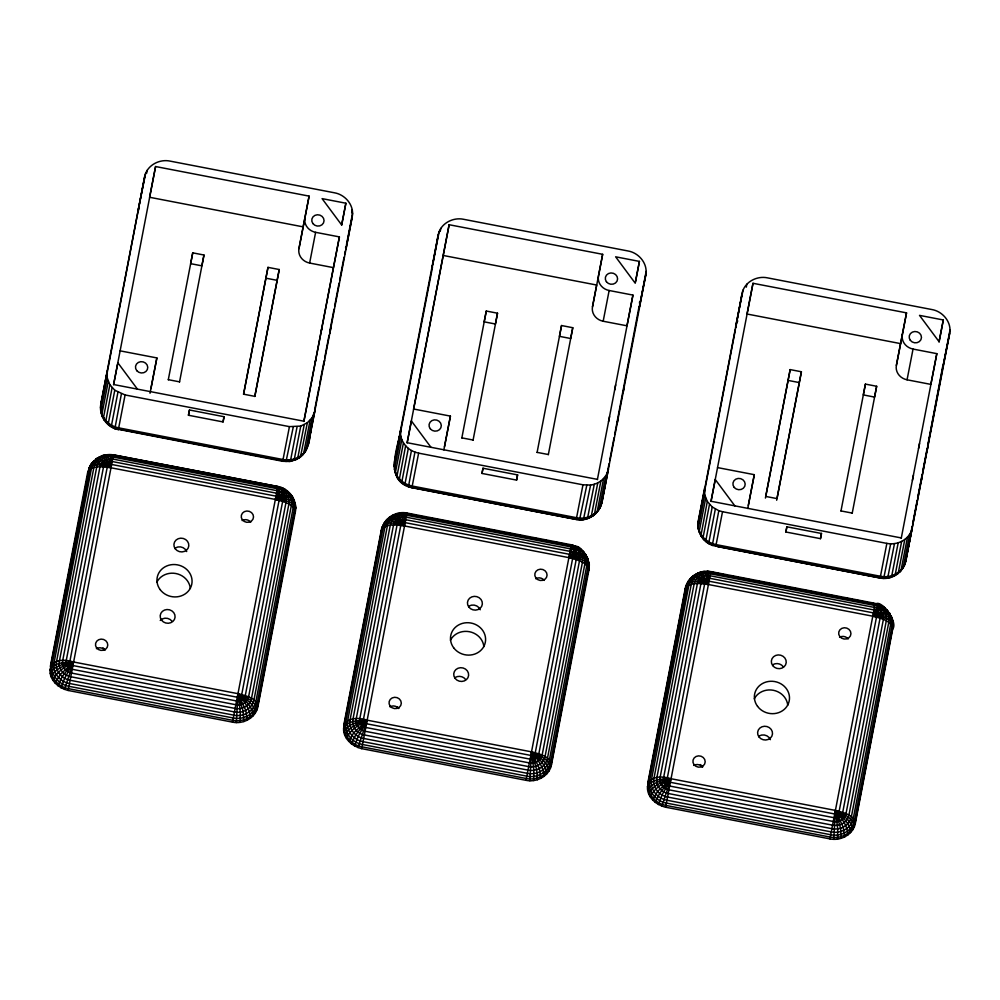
<?xml version="1.0" encoding="UTF-8"?>
<svg xmlns="http://www.w3.org/2000/svg" width="1000" height="1000" viewBox="0 0 1000 1000"><rect width="100%" height="100%" fill="white"/><g stroke="black" fill="none" stroke-linecap="round" stroke-linejoin="round"><path stroke-width="1.5" d="M104.062 419.963L103.488 417.575L109.875 384.688L107.275 378L107.275 370.975L100.875 403.862C98.588 415.35 106.688 427.663 118.35 429.613L125.087 394.963L114.787 390.225L109.875 384.688M255.325 713.012C254.513 703.8 245.025 698.288 237.987 693.675L73.637 662C43.175 652.738 43.163 683.863 68.15 690.462L232.5 722.138C243.325 724.488 255.837 717.788 257.938 706.488L295.3 512.275C297.6 500.8 289.5 488.475 277.838 486.525L113.488 454.85L102.85 455.387L96.638 458.5L95.213 460.5M287.787 493.038L287.875 491.763L281.363 488.1C279.05 488.025 277.013 496.7 275.363 499.45L281.762 496.712L289.325 495.238L292.125 496.175L294.312 501.812L294.288 500.4C290.012 494.738 281.125 498.312 275.363 499.45L111.013 467.788C103.588 466.962 92.225 464.625 87.7 472.262L50.338 666.488M548.875 771.2C548.05 761.988 538.562 756.462 531.538 751.85L367.188 720.175C336.725 710.913 336.7 742.05 361.688 748.65L526.038 780.325C536.862 782.675 549.375 775.962 551.475 764.675L588.85 570.462C591.812 559.412 576.388 558.062 568.9 557.638L404.55 525.962C397.125 525.138 385.763 522.812 381.25 530.45L343.875 724.663M586.237 555.388L588.85 563.425L587.837 558.587L584.538 553.7L578.188 554.025L568.9 557.638C572.5 543.15 577.562 542.712 586.237 555.388L585.662 554.362M705.962 539.925L704.525 539.938L700.913 535.688L707.3 501.438L704.7 494.75L704.7 487.725L698.3 520.612C696.338 530.875 702.438 542.238 712.588 545.375L713.1 544.738M852.75 829.762C851.938 820.55 842.438 815.025 835.413 810.413L671.062 778.737C640.6 769.475 640.588 800.612 665.575 807.212L829.925 838.888C840.75 841.237 853.263 834.525 855.362 823.238L892.725 629.025C899.45 620.737 874.075 590.087 873.988 609.95L829.925 838.888M890.125 615.312L889.55 612.925L886.75 611.975L879.188 613.462L872.788 616.2L708.438 584.525C701.012 583.713 689.638 581.375 685.125 589.012L647.763 783.225M253.137 715.837C252.638 706.462 244.475 699.575 237.987 693.675L236.312 722.562M546.675 774.025C546.175 764.65 538.025 757.763 531.538 751.85L529.85 780.75M850.562 832.588C850.062 823.213 841.9 816.325 835.413 810.413L833.737 839.312M290.5 495.613L290.538 494.3L289.088 492.95L285.775 493.45L275.363 499.45C282.55 501.45 293.975 503.512 295.3 512.275M584.05 553.787L584.075 552.475L582.638 551.138L579.325 551.625L568.9 557.638C576.087 559.637 587.513 561.688 588.85 570.462M887.925 612.35L887.962 611.038L886.513 609.7L883.2 610.188L872.788 616.2C879.975 618.2 891.4 620.25 892.725 629.025M250.425 718.25C250.275 708.763 243.625 700.775 237.987 693.675C245.175 695.662 256.6 697.725 257.938 706.488M543.975 776.438C543.825 766.95 537.175 758.95 531.538 751.85C538.725 753.85 550.15 755.9 551.475 764.675M847.85 835C847.7 825.512 841.05 817.513 835.413 810.413C842.6 812.412 854.025 814.463 855.362 823.238M710.438 543.513L709.575 544L705.738 541.138L712.212 506.962L707.3 501.438M247.288 720.188L245.8 710.438L237.987 693.675C245.25 696.963 255.85 700.85 256.95 709.875M540.837 778.363L539.35 768.625L531.538 751.85C538.8 755.138 549.388 759.038 550.487 768.05M844.712 836.925L843.225 827.188L835.413 810.413C842.675 813.7 853.275 817.6 854.375 826.612M101.5 412.575L101.5 408.175M305.675 449.762L308.488 443.875L352.238 216.775C354.475 205.5 345.35 194.625 334.425 192.787L170.075 161.112C159.25 158.763 146.738 165.475 144.637 176.762L100.913 405.438L101.3 410.375M400.487 432.663L400.812 429.162L394.137 467.062L394.425 462.05L438.188 234.95C440.288 223.65 452.8 216.95 463.625 219.3L627.975 250.963C638.9 252.812 648.025 263.688 645.788 274.95L602.025 502.062C599.888 513.575 587.788 522 576.237 519.475L408.413 486.838L414.938 452.113C406.85 449.212 400.5 441.425 400.487 432.663C396.062 450.887 385.075 481.962 411.9 487.7L576.263 519.375L583.413 519.688L590.612 485.05C599.038 484.012 606.8 477.688 608.425 469.162L602.025 502.062L599.212 507.938M589.138 565.438L551.45 763.112C549.375 774.225 537.05 780.825 526.388 778.525L362.038 746.85C351.287 745.025 342.3 734.325 344.5 723.225L381.863 529.012C384.087 518.013 396.2 510.725 407.025 513.038L571.362 544.8L577.575 547.075L584.075 552.475M614.65 434.675L638.987 306.975M639.5 306.675L646.125 271.45M698.012 525.625L735.413 329.487M927.65 445.838L942.875 365.55M712.212 506.962L718.812 510.688L712.3 545.4L880.125 578.038C891.675 580.562 903.775 572.137 905.9 560.625L949.663 333.512C951.9 322.25 942.775 311.375 931.85 309.538L767.5 277.863C756.675 275.512 744.163 282.213 742.062 293.512L735.713 327.962L736.363 325.75M243.825 721.575L243.15 711.5L237.987 693.675L240.312 712.113L240.125 722.375M537.362 779.75L536.688 769.688L531.538 751.85L533.862 770.3L533.663 780.55M841.25 838.312L840.575 828.25L835.413 810.413L837.738 828.863L837.55 839.112M284.662 490.913L284.575 488.988L281.025 487.512M878.612 606.062L878.737 604.237L872.788 616.2C879.613 617 891.55 617.038 893.062 625.513L892.688 620.538C888.625 614.212 879.237 615.875 872.788 616.2L880.6 606.112L882 605.737L885.3 608.5L878.45 604.25M118.35 429.613L118.5 428.775M232.5 722.138L277.838 486.525L113.475 454.95C104.1 452.912 93.263 458.725 91.438 468.5L54.075 662.712C52.138 672.475 60.038 681.888 69.5 683.487L233.85 715.163C243.225 717.188 254.062 711.388 255.875 701.6L293.25 507.388L293.25 501.3L289.088 492.95M361.688 748.65L406.912 513.6M411.9 487.7L418.625 453.137L414.938 452.113M571.388 544.712L574.913 546.287L571.388 544.712L526.038 780.325M665.575 807.212L710.913 571.6L875.25 603.362M717.312 546.562L880.138 577.938L880.275 577.2M576.4 518.638L576.237 519.475L582.975 484.812L590.612 485.05M715.925 545.525L715.775 546.362L722.513 511.712L718.812 510.688M144.637 176.762L100.875 403.862L101.613 407.075M155.575 166.537L113.637 384.538L303.938 421.213L339.4 236.9L315.613 232.325A13.213 12.112 11 0 1 304.925 217.925L309.113 196.125L155.575 166.537L149.6 197.275L303.137 226.863L309.113 196.125M150.025 393.25L156.875 357.925L120.113 350.85M168.287 379.8L192.738 252.85L203.975 255.025L179.537 381.975M188.45 415.25L189.462 409.975L224.05 416.725L223.05 421.925L188.45 415.25L189.45 410.062M223.05 421.925L224.062 416.637M243.55 394.312L267.987 267.362L279.237 269.525L254.838 396.362L243.588 394.188L267.987 267.362M254.788 396.475L279.237 269.525M339.4 236.9L333.425 267.638L309.637 263.05A13.213 12.112 11 0 1 298.95 248.663L303.137 226.863M303.825 421.475L333.425 267.638M345.875 203.212L341.688 225.012L322.088 198.625L345.875 203.212L341.613 225.162M306.887 448.638L309.037 439.2M309.625 436.138L314.037 413.2M314.625 410.138L319.037 387.2M319.625 384.15L324.05 361.2M324.637 358.15L329.05 335.213M329.637 332.15L334.05 309.212M334.637 306.15L339.05 283.212M339.637 280.15L344.05 257.213M344.637 254.163L345.225 251.1M394.75 462.088L432.475 267.188M413.55 409.3L449.125 224.725L602.663 254.312L598.462 276.112A13.213 12.112 11 0 0 609.15 290.5L632.938 295.087L597.375 479.663M449.125 224.725L407.175 442.713L597.487 479.387M443.862 449.9L450.425 416.112L413.663 409.025M461.838 437.987L486.275 311.038L497.525 313.2L473.075 440.15M481.987 473.438L483 468.237L517.6 474.913L516.587 480.1L481.987 473.438L483.013 468.15M516.587 480.1L517.612 474.825M537.087 452.488L561.538 325.538L572.775 327.713L548.337 454.65M632.938 295.087L626.975 325.812L603.175 321.238A13.213 12.112 11 0 1 592.487 306.837L596.688 285.038L443.15 255.45M639.425 261.4L635.225 283.2L615.638 256.812L639.425 261.4L635.438 281.887M601.4 503.5L609.05 463.738M609.65 460.675L614.062 437.738M742.062 293.512L698.337 522.175M902.35 334.675A13.213 12.112 11 0 0 913.037 349.062L936.825 353.65L930.85 384.387L907.062 379.8A13.213 12.112 11 0 1 896.375 365.412L906.538 312.875L753 283.288L711.062 501.275L901.363 537.95M747.738 508.475L754.3 474.675L717.537 467.587M765.413 498.075L790.163 369.6L801.4 371.763L777 498.6L765.75 496.438L790.163 369.6M776.663 500.238L801.4 371.763M785.875 532L786.875 526.812L821.475 533.475L820.475 538.663L785.875 532L786.888 526.712M820.475 538.663L821.488 533.387M840.962 511.05L865.413 384.1L876.663 386.275L852.212 513.225M896.375 365.412L906.538 312.875M901.25 538.225L936.825 353.65M943.3 319.962L939.112 341.763L919.513 315.375L943.3 319.962L939.038 341.912M892.688 627.463L855.325 821.675C853.25 832.788 840.925 839.4 830.275 837.087L665.925 805.413C655.163 803.587 646.175 792.887 648.375 781.787L685.75 587.575C687.975 576.587 700.062 569.25 710.9 571.688M905.575 560.525L912.05 526.888M912.638 523.825L917.05 500.887M917.638 497.837L922.062 474.888M922.65 471.838L927.062 448.9M138.25 209.65L145.625 173.388M106.938 374.487L100.55 407.375L101.613 413.688M146.662 173.225L147.25 170.238M107.275 378L100.875 410.9L102.537 416.912L103.787 417.812M102.537 416.912L101.875 414.338L108.263 381.45M112.075 387.65L105.65 421.85L112.15 427.25L111.525 425.225L117.912 392.337M113.562 384.688L117.55 364.2M114.787 390.225L108.387 423.113L109.438 425.425M121.388 393.938L114.875 428.65L282.7 461.287L289.862 461.512L296.6 459.45L300.462 456.9L307.362 422.75L312.262 417.512L314.875 410.988L307.863 445.312M68.15 690.462L113.488 454.85L102.225 455.975L95.712 459.25M150.9 388.663L156.875 357.925M192.738 252.85L190.637 263.663L201.875 265.837L203.975 255.025M298.95 248.663L304.925 217.925M309.637 263.05L315.613 232.325M307.362 422.75L300.763 426.062L289.438 426.637L282.7 461.287L282.85 460.45L285.775 460.775M293.25 427.062L286.012 461.562M297.062 426.863L290.675 459.75L289.312 461.4L299.55 457.638C313.2 448.038 308.6 428.15 313.888 414.363M300.763 426.062L294.363 458.95L292.525 460.7M321.112 331.887L322.113 326.7M315 363.6L316.012 358.413M304.225 424.675L297.838 457.562L297.375 458.8L295.525 459.5M310.075 420.337L303.675 453.225L302.087 455.375L300.587 455.737M351.662 212.738L352.238 209.737M302.087 455.375L305.875 450.4L312.262 417.512M346.475 244.662L352.575 213.263M352.238 216.775L345.85 249.662L346.188 246.163L345.562 247.65M323.65 365.262L324.663 360.075M329.762 333.562L330.763 328.363M431.825 269.4L438.188 234.95M432.788 264.45L439.175 231.562M440.213 231.412L440.788 228.412M395.15 471.863L394.425 469.075L400.812 436.188M403.425 442.875L397.038 475.763L397.025 477.113L400.637 481.375L397.6 478.15L395.412 472.512L401.812 439.625M405.625 445.825L399.188 480.025L404.95 484.65L412 487.238L580.112 519.325L587.5 518.35L594.3 484.25M407.113 442.863L411.375 420.913L430.962 447.3M408.325 448.4L401.938 481.287L402.212 483.35M411.463 450.525L405.075 483.413L405.163 485.337L406.562 484.95M444.45 446.838L450.425 416.112M486.275 311.038L484.175 321.85L495.425 324.012L497.525 313.2M561.538 325.538L559.438 336.35L570.675 338.512L572.775 327.713M592.487 306.837L602.663 254.312M603.175 321.238L609.15 290.5M586.8 485.238L579.562 519.75M608.55 421.788L609.562 416.587M614.65 390.075L615.662 384.875M597.775 482.863L591.375 515.75L590.925 516.975L589.062 517.688L590.875 516.575M600.913 480.925L594.513 513.825L593.088 515.825L591.788 516.013L593.35 514.625M603.612 478.512L597.225 511.413L595.638 513.55L594.125 513.925M605.812 475.7L599.412 508.587L597.7 510.9M607.425 472.55L601.038 505.438C597.275 514.85 586.263 519.688 576.587 517.712L412.238 486.037C404.875 484.588 398.225 479.55 395.412 472.512M645.788 274.95L638.775 309.288M617.2 423.45L618.212 418.25M623.3 391.737L624.312 386.55M735.675 326.4L743.05 290.125M704.362 491.225L697.975 524.113L698.337 529.1L699.963 533.663L699.3 531.075L705.688 498.188M704.7 494.75L698.3 527.638C699.987 536.312 707.575 542.975 716.112 544.6L880.462 576.275C890.138 578.25 901.162 573.413 904.912 564L912.3 527.737M746.287 287.15L746.862 284.163M709.5 504.387L703.112 537.275L703.075 538.6L704.525 539.938M753 283.288L747.025 314.012L900.562 343.612M710.987 501.438L715.25 479.475L734.85 505.863M715.337 509.087L708.95 541.975L709.575 544M748.325 505.412L754.3 474.675M865.413 384.1L863.312 394.913L874.562 397.088L876.663 386.275M907.062 379.8L913.037 349.062M911.312 531.112C907.55 540.525 896.525 545.363 886.862 543.387L880.125 578.038M890.675 543.8L883.7 578.438L883.2 577.525M894.488 543.612L887.738 577.7L883.438 578.312M898.188 542.812L891.787 575.7L890.763 577.5M912.425 480.35L913.438 475.15M918.525 448.638L919.538 443.45M901.65 541.425L895.263 574.312L894.8 575.55L892.95 576.25L895.662 574.575M904.788 539.5L898.4 572.388L896.975 574.388M907.5 537.087L901.1 569.975L900.55 571.263L896.45 573.875M909.688 534.263L903.3 567.15L899.513 572.112M950 330.012L905.9 560.625L904.312 565.388M949.663 333.512L942.65 367.85M927.175 450.3L928.188 445.112M921.075 482.013L922.087 476.825M277.838 486.525L281.363 488.1M64.45 689.438L73.637 662C65.675 662.35 54.387 662.038 50 669.987M357.987 747.625L367.188 720.175C359.212 720.537 347.938 720.212 343.55 728.162M661.875 806.188L671.062 778.737C663.088 779.1 651.812 778.775 647.425 786.737M60.975 687.85L64.625 678.263L73.637 662C65.4 663.675 54.538 665.263 50.338 673.512M354.525 746.025L358.175 736.438L367.188 720.175C358.938 721.85 348.088 723.45 343.875 731.688M658.4 804.587L662.05 795L671.062 778.737C662.825 780.413 651.963 782.013 647.763 790.263M57.85 685.725L62.225 676.637L73.637 662C65.425 665.075 55.287 668.438 51.325 676.95M351.388 743.913L355.775 734.825L367.188 720.175C358.963 723.25 348.837 726.625 344.875 735.125M655.263 802.475L659.65 793.388L671.062 778.737C662.85 781.825 652.712 785.188 648.75 793.7M138.287 211.213L139.238 206.275M87.7 472.262L90.887 464.4L96.638 458.5L101.538 459.562L111.013 467.788C110.5 464.6 111.838 455.775 109.612 455M431.788 267.838L432.45 265.575M381.25 530.45C382.612 519.1 397.438 523.587 404.55 525.962C404.038 522.788 405.375 513.962 403.162 513.188L399.412 513.375L407.013 513.125M685.125 589.012C686.488 577.663 701.325 582.15 708.438 584.525C707.925 581.35 709.25 572.525 707.038 571.75M55.138 683.15L60.15 674.663L73.637 662C65.775 666.5 56.625 671.45 52.938 680.2M348.688 741.338L353.7 732.85L367.188 720.175C359.312 724.675 350.175 729.625 346.488 738.375M652.562 799.9L657.575 791.413L671.062 778.737C663.188 783.238 654.05 788.2 650.362 796.938M699.237 573.938L700.263 572.137L704.287 571.487L706.3 575.662L708.438 584.525C702.55 581.825 694.45 576.8 688.312 581.15L686.112 585.638M391.887 516.763L392.35 515.525L394.2 514.825L397.1 516.512L404.55 525.962C398.675 523.263 390.575 518.237 384.438 522.587L382.238 527.075M389.263 517.425L400.412 512.925L402.425 517.1L404.55 525.962L399.625 521.038L393.137 516.85L390.188 516.688L386.95 520.3M689.925 579.663L693.138 575.988L698.088 573.387L702.712 576.75L708.438 584.525C703.5 581.312 696.562 574.7 690.475 578.362L687.738 582.487M386.05 521.1L386.6 519.8C392.688 516.138 399.625 522.75 404.55 525.962L399.338 515.612L397.212 513.625L395.763 514.163M88.688 468.888L90.887 464.4L94.1 460.775L95.6 460.4L102.375 462.188L111.013 467.788L108.162 456.925L106.862 454.75L105.862 455.188M736.663 323.025L737.738 320.925M901.575 569.462L903.1 566.5M90.312 465.737L94.1 460.775M305.875 450.4C301.087 457.837 291.562 461.2 283.038 459.525L118.688 427.85C111.325 426.4 104.675 421.375 101.875 414.338M387.638 518.95L383.125 527.737L345.763 721.95C343.65 732.537 352.238 742.763 362.5 744.5L526.85 776.162C537.013 778.375 548.775 772.075 550.75 761.462L588.125 567.25L588.125 560.638L587.188 557.413L585.938 556.512L579 555.65L568.9 557.638L575.575 548.612L578.112 547.175M595.638 513.55L597.013 511.788M115.675 427.987L115.162 428.638L113.162 427.713M102.225 455.975L103.663 455.438L105.787 457.438L111.013 467.788C104.288 465.838 95.388 462.512 89.3 467.5L50.95 665.037C48.75 676.137 57.737 686.85 68.5 688.662L232.85 720.337C243.5 722.65 255.825 716.05 257.9 704.925L295.6 507.262C291.812 500.363 282.312 500.15 275.363 499.45L280.625 492.013L284.025 488.888L292.7 497.212M587.5 518.35L583.925 519.35M98.8 457.35L100.662 456.637L103.562 458.325L111.013 467.788L104.4 464.65L95.838 462.675L92.037 463.425L90.512 466.388L52.213 663.775C50.113 674.362 58.688 684.575 68.95 686.312L233.3 717.987C243.475 720.188 255.238 713.888 257.213 703.275L294.575 509.062L293.65 499.225M300.462 456.9L293.962 460.163L282.812 460.725L118.462 429.05L111.4 426.475L103.488 418.938M394.2 514.825L387.238 521.025L384.988 526.675L347.612 720.9C345.675 730.65 353.587 740.075 363.038 741.663L527.4 773.337C536.763 775.375 547.6 769.562 549.425 759.788L586.788 565.575L586.788 559.487L582.638 551.138M594.012 515.075L586.062 518.888L585.075 518.2M698.088 573.387L691.125 579.587L688.863 585.25L651.5 779.463C649.562 789.212 657.463 798.637 666.925 800.225L831.275 831.9C840.65 833.938 851.488 828.125 853.3 818.35L890.675 624.138L890.675 618.05L886.513 609.7M692.638 577.25L694.725 575.962M897.887 573.65L891.388 576.912L880.238 577.475L715.888 545.8L705.738 541.138M696.225 574.087L701.087 572.188L702.075 572.875L708.438 584.525L701.15 577.725L695.362 575.062L691.525 577.513L687.938 583.125L649.638 780.525C647.537 791.1 656.112 801.325 666.375 803.062L830.725 834.737C840.9 836.938 852.663 830.638 854.638 820.025L892 625.812L892 619.212M708.037 541.888L706.862 542.163L700.913 535.688M700.863 572.463L703.288 571.938M889.938 577.45L886.737 578.138L886.125 577.375M403.162 513.188L405.662 513.462M707.325 571.2L727.537 575.388M265.887 278.175L277.137 280.338M788.062 380.412L799.3 382.575M168.337 379.688L179.575 381.85M461.875 437.875L473.125 440.037M537.137 452.375L548.375 454.538M841.012 510.938L852.262 513.1M125.087 394.963L289.438 426.637M418.625 453.137L582.975 484.812M722.513 511.712L886.862 543.387M523.138 508.363L526.175 508.95M798.1 561.362L801.15 561.95M114.9 455.712L124.025 457.475M127.075 458.05L149.9 462.45M152.938 463.038L165.113 465.387M168.162 465.975L171.2 466.562M178.812 468.025L190.987 470.375M194.025 470.962L197.075 471.55M204.675 473.013L216.85 475.363M219.9 475.95L222.938 476.538M230.55 478L238.162 479.462M241.2 480.05L248.812 481.512M256.425 482.987L264.025 484.45M267.075 485.037L270.113 485.625M408.438 513.888L416.05 515.363M419.087 515.95L422.137 516.525M429.75 518L452.575 522.4M455.613 522.987L463.225 524.45M466.262 525.037L473.875 526.5M481.488 527.962L489.1 529.438M492.137 530.025L495.188 530.612M507.35 532.95L514.963 534.425M518.013 535.013L521.05 535.6M533.225 537.938L540.837 539.412M543.875 539.987L546.925 540.575M554.525 542.05L562.137 543.513M730.575 575.975L738.188 577.438M741.237 578.025L753.413 580.375M756.45 580.962L764.062 582.425M767.1 583.013L770.15 583.6M782.325 585.95L789.925 587.413M792.975 588L796.012 588.587M803.625 590.05L815.8 592.4M818.85 592.987L821.888 593.575M829.5 595.037L837.1 596.5M844.712 597.975L852.325 599.438M855.362 600.025L862.975 601.487M870.588 602.95L873.625 603.538M875.15 603.837L877.575 604.513M878.787 604.85L882.212 606.413M578.325 547.85L581.413 549.938L580.288 548.9L577.587 549.975L568.9 557.638C576.087 556.838 590.887 555.65 589.188 566.95M402.987 483.6L405.7 485.438M891.737 618.55L891.712 617.15C887.438 611.487 878.55 615.05 872.788 616.2L879.613 609.825L884.163 607.475L890.125 613.95M397.337 476L396.087 475.1L394.425 469.075M700.462 764.562L702.712 766.888M397.337 706.775L398.825 708.325M103.038 647.825L104.537 649.375M117.825 362.738L137.425 389.125M105.825 421.475L107.1 423.188M587.188 557.413L587.863 559.987M701.213 534.562L702.613 537.375M287.875 491.763L286.737 490.725L284.037 491.788L275.363 499.45C281.812 499.137 291.2 497.463 295.262 503.787L295.637 508.775M891.062 615.975L892.725 622M294.637 502.962L295.3 505.25M639.5 301.988L639.725 304.337M839.587 637.325A6.162 5.65 11 0 1 848.162 638.975M754.325 698.8A17.613 16.15 11 0 1 773.288 690.275A17.613 16.15 11 0 1 787.738 705.238M693.838 765.438A6.162 5.65 11 0 1 702.4 767.087M759.1 736.025A7.488 6.863 11 0 1 770.4 739.65M772.825 664.688A7.488 6.863 11 0 1 783.225 666.688M535.712 578.763A6.162 5.65 11 0 1 544.275 580.413M450.438 640.238A17.613 16.15 11 0 1 469.412 631.712A17.613 16.15 11 0 1 483.862 646.675M389.963 706.862A6.162 5.65 11 0 1 398.525 708.512M455.213 677.463A7.488 6.863 11 0 1 465.613 679.475M468.95 606.125A7.488 6.863 11 0 1 480.238 609.75M242.175 520.575A6.162 5.65 11 0 1 250.738 522.225M156.9 582.062A17.613 16.15 11 0 1 175.875 573.525A17.613 16.15 11 0 1 190.325 588.5M96.412 648.688A6.162 5.65 11 0 1 104.975 650.337M160.238 620.45A7.488 6.863 11 0 1 172.075 621.287M175.4 547.938A7.488 6.863 11 0 1 186.7 551.562M56.475 661.9C54.763 670.525 61.75 678.85 70.125 680.263L234.475 711.938C242.763 713.737 252.35 708.6 253.962 699.95L291.325 505.737C293.038 497.113 286.05 488.775 277.675 487.362L113.325 455.688C105.037 453.888 95.45 459.025 93.837 467.675L56.475 661.9M59.35 661.338C57.912 668.587 63.775 675.575 70.8 676.762L235.15 708.438C242.1 709.938 250.15 705.625 251.5 698.375L288.863 504.162C290.3 496.912 284.438 489.925 277.413 488.738L113.062 457.062C106.112 455.562 98.062 459.875 96.713 467.125L59.35 661.338M62.6 661.075C61.487 666.7 66.05 672.138 71.513 673.062L235.863 704.737C241.275 705.913 247.525 702.562 248.575 696.912L285.95 502.7C287.062 497.062 282.5 491.625 277.038 490.7L112.688 459.038C107.275 457.863 101.025 461.213 99.975 466.863L62.6 661.075M66.137 661.087C65.375 664.95 68.5 668.662 72.237 669.3L236.588 700.975C240.287 701.775 244.575 699.475 245.287 695.612L282.65 501.4C283.425 497.55 280.3 493.825 276.562 493.2L112.212 461.525C108.513 460.725 104.225 463.013 103.513 466.875L66.137 661.087M69.862 661.4L70.312 663.787L72.95 665.562L237.3 697.237L240.413 696.562L241.725 694.525L279.088 500.312L278.25 497.413L276 496.15L111.65 464.475L108.537 465.15L107.225 467.188L69.862 661.4M350.025 720.075C348.3 728.7 355.3 737.038 363.663 738.45L528.013 770.125C536.3 771.925 545.887 766.787 547.5 758.138L584.875 563.925C586.587 555.288 579.587 546.962 571.225 545.55L406.875 513.875C398.587 512.075 389 517.212 387.388 525.862L350.025 720.075M352.887 719.525C351.45 726.762 357.325 733.75 364.338 734.938L528.688 766.612C535.65 768.125 543.7 763.812 545.05 756.55L582.413 562.337C583.85 555.1 577.987 548.112 570.962 546.925L406.613 515.25C399.65 513.737 391.613 518.05 390.262 525.312L352.887 719.525M356.15 719.25C355.025 724.887 359.588 730.325 365.05 731.25L529.4 762.925C534.812 764.087 541.075 760.738 542.125 755.1L579.487 560.875C580.612 555.25 576.05 549.812 570.588 548.888L406.238 517.212C400.825 516.038 394.562 519.388 393.512 525.037L356.15 719.25M359.688 719.275C358.925 723.125 362.05 726.85 365.775 727.475L530.138 759.15C533.837 759.95 538.112 757.663 538.837 753.8L576.2 559.587C576.962 555.725 573.837 552.013 570.112 551.375L405.75 519.712C402.05 518.9 397.775 521.2 397.05 525.062L359.688 719.275M363.4 719.587L363.862 721.963L366.5 723.75L530.85 755.425L533.962 754.75L535.262 752.7L572.638 558.488L571.8 555.6L569.538 554.325L405.188 522.65L402.075 523.325L400.775 525.375L363.4 719.587M653.9 778.637C652.188 787.275 659.175 795.6 667.537 797.013L831.9 828.688C840.188 830.487 849.775 825.35 851.388 816.7L888.75 622.487C890.462 613.85 883.475 605.525 875.1 604.113L710.75 572.438C702.463 570.638 692.875 575.775 691.263 584.425L653.9 778.637M656.775 778.088C655.337 785.325 661.2 792.312 668.225 793.5L832.575 825.175C839.525 826.688 847.575 822.375 848.925 815.113L886.287 620.9C887.725 613.663 881.862 606.675 874.837 605.487L710.487 573.812C703.538 572.3 695.487 576.613 694.137 583.875L656.775 778.088M660.025 777.812C658.913 783.45 663.475 788.888 668.938 789.812L833.288 821.488C838.7 822.663 844.95 819.3 846 813.662L883.375 619.45C884.488 613.812 879.925 608.375 874.463 607.45L710.113 575.775C704.7 574.6 698.45 577.962 697.4 583.6L660.025 777.812M663.562 777.837C662.8 781.688 665.925 785.413 669.663 786.038L834.013 817.712C837.712 818.512 841.988 816.225 842.712 812.362L880.075 618.15C880.85 614.3 877.725 610.575 873.988 609.95L709.638 578.275C705.938 577.463 701.65 579.763 700.938 583.625L663.562 777.837M667.288 778.15L667.738 780.525L670.375 782.312L834.725 813.988L837.837 813.312L839.15 811.275L876.513 617.05L875.675 614.163L873.425 612.888L709.075 581.213L705.962 581.888L704.65 583.938L667.288 778.15M839.762 636.512A6.162 5.65 11 0 0 850.375 635.975A6.162 5.65 11 0 0 844.262 627.75A6.162 5.65 11 0 0 839.762 636.512M757.537 706.325A17.613 16.15 11 0 0 787.85 704.8A17.613 16.15 11 0 0 770.4 681.287A17.613 16.15 11 0 0 757.537 706.325M910.288 340.275A6.162 5.65 11 0 0 920.9 339.738A6.162 5.65 11 0 0 914.788 331.512A6.162 5.65 11 0 0 910.288 340.275M772.675 665.562A7.488 6.863 11 0 0 785.55 664.912A7.488 6.863 11 0 0 778.138 654.925A7.488 6.863 11 0 0 772.675 665.562M758.95 736.9A7.488 6.863 11 0 0 771.825 736.25A7.488 6.863 11 0 0 764.412 726.263A7.488 6.863 11 0 0 758.95 736.9M694.013 764.625A6.162 5.65 11 0 0 704.625 764.087A6.162 5.65 11 0 0 698.512 755.863A6.162 5.65 11 0 0 694.013 764.625M734.237 487.45A6.162 5.65 11 0 0 744.762 486.3A6.162 5.65 11 0 0 738.125 478.438A6.162 5.65 11 0 0 734.237 487.45M535.887 577.95A6.162 5.65 11 0 0 546.5 577.413A6.162 5.65 11 0 0 540.388 569.188A6.162 5.65 11 0 0 535.887 577.95M453.65 647.763A17.613 16.15 11 0 0 483.963 646.225A17.613 16.15 11 0 0 466.512 622.725A17.613 16.15 11 0 0 453.65 647.763M606.4 281.712A6.162 5.65 11 0 0 617.013 281.175A6.162 5.65 11 0 0 610.913 272.95A6.162 5.65 11 0 0 606.4 281.712M468.787 607A7.488 6.863 11 0 0 481.675 606.35A7.488 6.863 11 0 0 474.263 596.362A7.488 6.863 11 0 0 468.787 607M455.062 678.337A7.488 6.863 11 0 0 467.95 677.688A7.488 6.863 11 0 0 460.538 667.7A7.488 6.863 11 0 0 455.062 678.337M390.138 706.062A6.162 5.65 11 0 0 400.737 705.525A6.162 5.65 11 0 0 394.637 697.3A6.162 5.65 11 0 0 390.138 706.062M430.363 428.888A6.162 5.65 11 0 0 440.887 427.738A6.162 5.65 11 0 0 434.237 419.875A6.162 5.65 11 0 0 430.363 428.888M242.338 519.775A6.162 5.65 11 0 0 252.95 519.237A6.162 5.65 11 0 0 246.838 511.012A6.162 5.65 11 0 0 242.338 519.775M160.113 589.575A17.613 16.15 11 0 0 190.425 588.05A17.613 16.15 11 0 0 172.975 564.55A17.613 16.15 11 0 0 160.113 589.575M312.863 223.525A6.162 5.65 11 0 0 323.475 222.987A6.162 5.65 11 0 0 317.362 214.762A6.162 5.65 11 0 0 312.863 223.525M175.25 548.812A7.488 6.863 11 0 0 188.125 548.162A7.488 6.863 11 0 0 180.712 538.175A7.488 6.863 11 0 0 175.25 548.812M161.525 620.163A7.488 6.863 11 0 0 174.4 619.513A7.488 6.863 11 0 0 166.988 609.525A7.488 6.863 11 0 0 161.525 620.163M96.587 647.875A6.162 5.65 11 0 0 107.2 647.337A6.162 5.65 11 0 0 101.088 639.113A6.162 5.65 11 0 0 96.587 647.875M136.812 370.712A6.162 5.65 11 0 0 147.338 369.562A6.162 5.65 11 0 0 140.7 361.688A6.162 5.65 11 0 0 136.812 370.712"/></g></svg>
